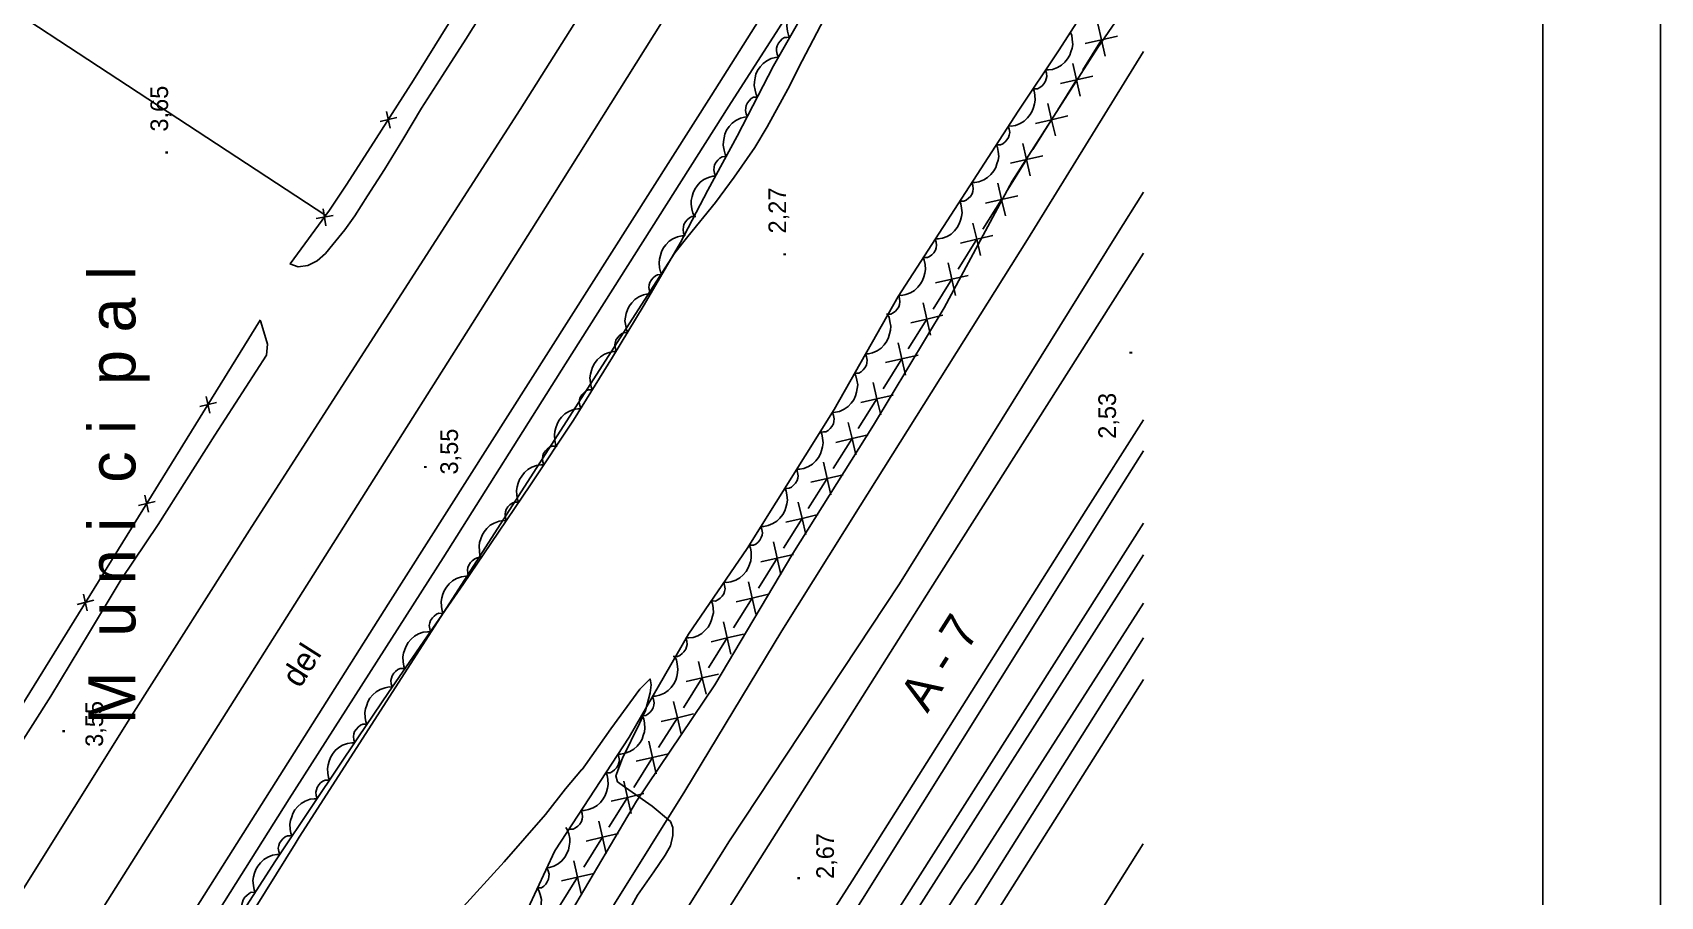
# Model space of a CAD drawing. Extents: x 731154 to 731744, y 4380181 to 4381208.
# Drawn here: x 731605.5 to 731744, y 4380281.8 to 4380355.3 of the extents above; entities that cross this region are included whole.
import ezdxf

# ---------------------------------------------------------------- set-up
doc = ezdxf.new("R2010")
doc.units = 0
doc.linetypes.add('DASHED', pattern=[0])
doc.linetypes.add('HIDDEN', pattern=[0])
doc.layers.get('0').update_dxf_attribs({"linetype": 'CONTINUOUS'})
for name, color, linetype in [('1', 7, 'CONTINUOUS'), ('14', 7, 'CONTINUOUS'), ('25', 7, 'CONTINUOUS'), ('33', 7, 'CONTINUOUS'), ('44', 7, 'CONTINUOUS'), ('48', 7, 'CONTINUOUS'), ('50', 7, 'CONTINUOUS'), ('53', 7, 'CONTINUOUS'), ('8', 7, 'CONTINUOUS'), ('9', 7, 'CONTINUOUS'), ('PATTERN_CLASS', 7, 'CONTINUOUS')]:
    doc.layers.add(name, color=color, linetype=linetype)

msp = doc.modelspace()

# ---------------------------------------------------------------- linework, layer by layer
at = {"layer": '1', "color": 0, "linetype": 'CONTINUOUS'}
for p, q in [((731635.9, 4380347.17), (731635.6, 4380348.6)), ((731635.05, 4380347.74), (731636.47, 4380348.07)), ((731630.43, 4380338.88), (731630.22, 4380340.32)), ((731629.62, 4380339.5), (731631.06, 4380339.74)), ((731619.71, 4380323.5), (731621.12, 4380323.84)), ((731620.56, 4380322.94), (731620.24, 4380324.36)), ((731614.49, 4380315.08), (731615.9, 4380315.43)), ((731615.35, 4380314.53), (731615.03, 4380315.95)), ((731609.27, 4380306.67), (731610.69, 4380307.02)), ((731610.13, 4380306.12), (731609.81, 4380307.54))]:
    msp.add_line(p, q, dxfattribs=at)
for points in [[(731700, 4380420.5), (731695.22, 4380412.87), (731689.32, 4380403.59), (731682.32, 4380392.76), (731675.27, 4380381.86), (731669.09, 4380372.17), (731662.97, 4380362.48), (731656.07, 4380351.48), (731649.12, 4380340.42), (731642.92, 4380330.6), (731636.97, 4380321.19), (731630.37, 4380310.77), (731621.95, 4380297.46), (731609.84, 4380278.3), (731588.11, 4380244.26)], [(731700, 4380408.1), (731690.4, 4380392.95), (731663.22, 4380349.93), (731635.73, 4380306.68), (731612.09, 4380269.31), (731593.58, 4380240.71)], [(731581.97, 4380247.31), (731591.61, 4380261.92), (731599.38, 4380274.05), (731613.9, 4380297.21), (731624.13, 4380313.3), (731632.62, 4380326.48), (731646.97, 4380348.76), (731665.53, 4380378.15), (731682.32, 4380404.92)], [(731595.1, 4380239.76), (731605.69, 4380256.05), (731616.8, 4380273.44), (731627.32, 4380290.13), (731640.41, 4380310.64), (731650.83, 4380327.14), (731664.72, 4380349.03), (731675.16, 4380365.31), (731690.92, 4380390.75), (731700, 4380405.09)], [(731630.42, 4380339.75), (731583.24, 4380370.68), (731537.55, 4380400.05)], [(731648.83, 4380369.12), (731649.3, 4380368.71), (731649.62, 4380367.96), (731649.63, 4380367.19), (731648.91, 4380365.64), (731647.3, 4380362.77), (731644.69, 4380358.52), (731642.35, 4380354.73), (731640.37, 4380351.65), (731638.57, 4380348.86), (731637, 4380346.21), (731635.42, 4380343.65), (731633.99, 4380341.42), (731632.89, 4380339.73), (731632.05, 4380338.53), (731631.04, 4380337.29), (731630.4, 4380336.52), (731629.71, 4380335.89), (731628.89, 4380335.48), (731628.09, 4380335.39), (731627.38, 4380335.63)], [(731627.39, 4380335.63), (731630.76, 4380340.21), (731632.23, 4380342.41), (731634.72, 4380346.29), (731637.88, 4380351.25), (731640.87, 4380356.03), (731643.92, 4380361.07), (731647.08, 4380366.44), (731648.67, 4380369.19)], [(731579.91, 4380298.6), (731597.66, 4380287), (731624.85, 4380330.84)], [(731624.77, 4380330.84), (731624.87, 4380330.78), (731625.15, 4380329.85), (731625.47, 4380328.81), (731625.38, 4380327.87), (731620.99, 4380321.07), (731616.16, 4380313.46), (731613.03, 4380308.79), (731610.32, 4380304.3), (731607.04, 4380298.86), (731603.78, 4380293.75), (731601.57, 4380290.32), (731600.81, 4380289.28), (731600.11, 4380288.3), (731599.49, 4380287.6), (731599.15, 4380287.26), (731598.69, 4380286.92), (731598.35, 4380286.83), (731597.99, 4380286.82), (731597.67, 4380287.02)], [(731628.14, 4380200), (731635.88, 4380212.66), (731638.81, 4380217.26), (731700, 4380313.59)], [(731700, 4380306.79), (731685.55, 4380284.19), (731685.07, 4380283.48), (731684.67, 4380282.9), (731663.96, 4380250.84), (731663.97, 4380250.83), (731637.95, 4380210.38), (731637.69, 4380209.94), (731636.26, 4380207.77), (731634.28, 4380204.63), (731632.49, 4380201.96), (731631.25, 4380200)]]:
    msp.add_lwpolyline(points, dxfattribs=at)
at = {"layer": '14', "color": 0, "linetype": 'CONTINUOUS'}
for points in [[(731700, 4380336.54), (731681.89, 4380308.01), (731659.56, 4380272.69), (731635.14, 4380234.42), (731625.18, 4380218.88)], [(731631.54, 4380214.9), (731644.79, 4380235.65), (731675.22, 4380283.17), (731695.1, 4380314.65), (731700, 4380322.36)], [(731641.41, 4380207.65), (731674.61, 4380260.08), (731700, 4380300.29)], [(731647.59, 4380202.92), (731680.93, 4380256.03), (731699.99, 4380286.32)]]:
    msp.add_lwpolyline(points, dxfattribs=at)
at = {"layer": '25', "color": 0, "linetype": 'HIDDEN'}
msp.add_lwpolyline([(731636.26, 4380210.21), (731653.9, 4380238.41), (731678.38, 4380276.98), (731700, 4380310.88)], dxfattribs=at)
at = {"layer": '33', "color": 0, "linetype": 'CONTINUOUS'}
for p, q in [((731696.44, 4380354.67), (731696.12, 4380356.05)), ((731696.44, 4380354.67), (731694.84, 4380352.13)), ((731696.44, 4380354.67), (731695.06, 4380354.36)), ((731696.44, 4380354.67), (731697.81, 4380354.99)), ((731696.44, 4380354.67), (731696.75, 4380353.29)), ((731694.31, 4380351.28), (731694, 4380352.66)), ((731694.31, 4380351.28), (731695.69, 4380351.6)), ((731694.31, 4380351.28), (731692.72, 4380348.74)), ((731694.31, 4380351.28), (731692.94, 4380350.97)), ((731694.31, 4380351.28), (731694.63, 4380349.9)), ((731692.19, 4380347.89), (731691.87, 4380349.27)), ((731692.19, 4380347.89), (731690.6, 4380345.35)), ((731692.19, 4380347.89), (731690.81, 4380347.58)), ((731692.19, 4380347.89), (731693.57, 4380348.21)), ((731692.19, 4380347.89), (731692.51, 4380346.51)), ((731690.07, 4380344.5), (731689.75, 4380345.88)), ((731690.07, 4380344.5), (731688.48, 4380341.96)), ((731690.07, 4380344.5), (731688.69, 4380344.19)), ((731690.07, 4380344.5), (731691.45, 4380344.82)), ((731690.07, 4380344.5), (731690.38, 4380343.12)), ((731687.94, 4380341.11), (731687.63, 4380342.49)), ((731687.94, 4380341.11), (731686.35, 4380338.57)), ((731687.94, 4380341.11), (731686.57, 4380340.8)), ((731687.94, 4380341.11), (731689.32, 4380341.43)), ((731687.94, 4380341.11), (731688.26, 4380339.73)), ((731685.82, 4380337.72), (731685.5, 4380339.1)), ((731685.82, 4380337.72), (731684.23, 4380335.18)), ((731685.82, 4380337.72), (731684.44, 4380337.4)), ((731685.82, 4380337.72), (731687.2, 4380338.04)), ((731685.82, 4380337.72), (731686.14, 4380336.34)), ((731683.7, 4380334.33), (731683.38, 4380335.71)), ((731683.7, 4380334.33), (731682.11, 4380331.79)), ((731683.7, 4380334.33), (731682.32, 4380334.01)), ((731683.7, 4380334.33), (731685.08, 4380334.65)), ((731683.7, 4380334.33), (731684.02, 4380332.95)), ((731681.58, 4380330.94), (731681.26, 4380332.32)), ((731681.58, 4380330.94), (731679.98, 4380328.4)), ((731681.58, 4380330.94), (731680.2, 4380330.62)), ((731681.58, 4380330.94), (731682.95, 4380331.26)), ((731681.58, 4380330.94), (731681.89, 4380329.56)), ((731679.45, 4380327.55), (731679.14, 4380328.93)), ((731679.45, 4380327.55), (731680.83, 4380327.87)), ((731679.45, 4380327.55), (731677.86, 4380325.01)), ((731679.45, 4380327.55), (731678.07, 4380327.23)), ((731679.45, 4380327.55), (731679.77, 4380326.17)), ((731677.33, 4380324.16), (731677.01, 4380325.54)), ((731677.33, 4380324.16), (731675.74, 4380321.62)), ((731677.33, 4380324.16), (731675.95, 4380323.84)), ((731677.33, 4380324.16), (731678.71, 4380324.48)), ((731677.33, 4380324.16), (731677.65, 4380322.78)), ((731675.21, 4380320.77), (731674.89, 4380322.15)), ((731675.21, 4380320.77), (731676.58, 4380321.09)), ((731675.21, 4380320.77), (731673.61, 4380318.23)), ((731675.21, 4380320.77), (731673.83, 4380320.45)), ((731675.21, 4380320.77), (731675.52, 4380319.39)), ((731673.08, 4380317.38), (731672.77, 4380318.76)), ((731673.08, 4380317.38), (731671.49, 4380314.84)), ((731673.08, 4380317.38), (731671.71, 4380317.06)), ((731673.08, 4380317.38), (731674.46, 4380317.7)), ((731673.08, 4380317.38), (731673.4, 4380316)), ((731670.96, 4380313.99), (731670.64, 4380315.37)), ((731670.96, 4380313.99), (731669.37, 4380311.45)), ((731670.96, 4380313.99), (731669.58, 4380313.67)), ((731670.96, 4380313.99), (731672.34, 4380314.31)), ((731670.96, 4380313.99), (731671.28, 4380312.61)), ((731668.84, 4380310.6), (731668.52, 4380311.98)), ((731668.84, 4380310.6), (731667.25, 4380308.06)), ((731668.84, 4380310.6), (731667.46, 4380310.28)), ((731668.84, 4380310.6), (731670.22, 4380310.92)), ((731668.84, 4380310.6), (731669.15, 4380309.22)), ((731666.71, 4380307.21), (731666.4, 4380308.59)), ((731666.71, 4380307.21), (731665.12, 4380304.67)), ((731666.71, 4380307.21), (731665.34, 4380306.89)), ((731666.71, 4380307.21), (731668.09, 4380307.53)), ((731666.71, 4380307.21), (731667.03, 4380305.83)), ((731664.59, 4380303.82), (731664.27, 4380305.2)), ((731664.59, 4380303.82), (731663, 4380301.28)), ((731664.59, 4380303.82), (731663.21, 4380303.5)), ((731664.59, 4380303.82), (731665.97, 4380304.14)), ((731664.59, 4380303.82), (731664.91, 4380302.44)), ((731662.47, 4380300.43), (731662.15, 4380301.81)), ((731662.47, 4380300.43), (731660.88, 4380297.89)), ((731662.47, 4380300.43), (731661.09, 4380300.11)), ((731662.47, 4380300.43), (731663.85, 4380300.75)), ((731662.47, 4380300.43), (731662.79, 4380299.05)), ((731660.35, 4380297.04), (731660.03, 4380298.42)), ((731660.35, 4380297.04), (731661.72, 4380297.36)), ((731660.35, 4380297.04), (731658.75, 4380294.5)), ((731660.35, 4380297.04), (731658.97, 4380296.72)), ((731660.35, 4380297.04), (731660.66, 4380295.66)), ((731658.22, 4380293.65), (731657.91, 4380295.03)), ((731658.22, 4380293.65), (731656.63, 4380291.11)), ((731658.22, 4380293.65), (731656.84, 4380293.33)), ((731658.22, 4380293.65), (731659.6, 4380293.97)), ((731658.22, 4380293.65), (731658.54, 4380292.27)), ((731656.1, 4380290.26), (731655.78, 4380291.64)), ((731656.1, 4380290.26), (731657.48, 4380290.58)), ((731656.1, 4380290.26), (731654.51, 4380287.72)), ((731656.1, 4380290.26), (731654.72, 4380289.94)), ((731656.1, 4380290.26), (731656.42, 4380288.88)), ((731653.98, 4380286.87), (731653.66, 4380288.25)), ((731653.98, 4380286.87), (731652.38, 4380284.33)), ((731653.98, 4380286.87), (731652.6, 4380286.55)), ((731653.98, 4380286.87), (731655.35, 4380287.19)), ((731653.98, 4380286.87), (731654.29, 4380285.49)), ((731651.85, 4380283.48), (731651.54, 4380284.86)), ((731651.85, 4380283.48), (731650.26, 4380280.94)), ((731651.85, 4380283.48), (731650.48, 4380283.16)), ((731651.85, 4380283.48), (731653.23, 4380283.8)), ((731651.85, 4380283.48), (731652.17, 4380282.1))]:
    msp.add_line(p, q, dxfattribs=at)
at = {"layer": '44', "color": 0, "linetype": 'CONTINUOUS'}
for points in [[(731596.39, 4380235.88), (731610.09, 4380257.08), (731610.42, 4380257.66), (731612.01, 4380260.65), (731613.68, 4380263.6), (731613.9, 4380263.94), (731627.83, 4380286.32), (731628.17, 4380286.87), (731660.12, 4380336.56), (731661.23, 4380337.96), (731663.58, 4380340.84), (731665.19, 4380343), (731666.95, 4380345.53), (731667.98, 4380347.29), (731669.76, 4380350.48), (731670.97, 4380352.9), (731676.89, 4380364.23)], [(731641.83, 4380280.64), (731645.6, 4380284.79), (731649.12, 4380288.81), (731650.84, 4380291), (731652.18, 4380292.61), (731652.24, 4380292.63), (731652.54, 4380293.04), (731654.68, 4380296.08), (731657.15, 4380299.46), (731658.03, 4380300.33), (731658.13, 4380299.84), (731658.03, 4380299.15), (731657.63, 4380297.66), (731657.12, 4380296.55), (731655.67, 4380293.61), (731655.12, 4380292.09), (731655.25, 4380291.59), (731655.65, 4380291.29), (731658.19, 4380289.51), (731659.77, 4380288.21), (731659.95, 4380287.71), (731659.96, 4380287.01), (731659.75, 4380286.15), (731659.32, 4380285.36), (731658.35, 4380283.94), (731656.96, 4380281.94), (731643.02, 4380256.69)]]:
    msp.add_lwpolyline(points, dxfattribs=at)
at = {"layer": '53', "color": 0, "linetype": 'CONTINUOUS'}
for points in [[(731669.91, 4380354.86), (731669.79, 4380355.07), (731669.71, 4380355.42), (731669.65, 4380355.84), (731669.68, 4380356.16), (731669.75, 4380356.47), (731669.83, 4380356.78), (731669.99, 4380357.09), (731670.21, 4380357.39), (731670.47, 4380357.68), (731670.79, 4380357.9), (731671.19, 4380358.08), (731671.55, 4380358.16), (731671.8, 4380358.17), (731671.71, 4380358.43), (731671.65, 4380358.71), (731671.68, 4380358.93), (731671.72, 4380359.13), (731671.85, 4380359.36), (731672, 4380359.53), (731672.19, 4380359.7), (731672.37, 4380359.81), (731672.58, 4380359.82), (731672.73, 4380359.83)], [(731667.18, 4380349.84), (731667.06, 4380350.03), (731666.96, 4380350.39), (731666.88, 4380350.8), (731666.9, 4380351.12), (731666.96, 4380351.44), (731667.03, 4380351.75), (731667.18, 4380352.07), (731667.38, 4380352.38), (731667.64, 4380352.67), (731667.95, 4380352.91), (731668.34, 4380353.1), (731668.7, 4380353.19), (731668.94, 4380353.21), (731668.84, 4380353.47), (731668.77, 4380353.75), (731668.79, 4380353.97), (731668.83, 4380354.17), (731668.95, 4380354.4), (731669.09, 4380354.58), (731669.27, 4380354.76), (731669.45, 4380354.87), (731669.66, 4380354.89), (731669.81, 4380354.91)], [(731693.8, 4380355.29), (731693.9, 4380355.08), (731693.95, 4380354.71), (731693.99, 4380354.29), (731693.93, 4380353.98), (731693.84, 4380353.67), (731693.73, 4380353.37), (731693.55, 4380353.07), (731693.31, 4380352.78), (731693.03, 4380352.52), (731692.69, 4380352.32), (731692.28, 4380352.17), (731691.92, 4380352.12), (731691.67, 4380352.13), (731691.75, 4380351.86), (731691.78, 4380351.57), (731691.74, 4380351.36), (731691.68, 4380351.16), (731691.53, 4380350.94), (731691.38, 4380350.78), (731691.18, 4380350.63), (731690.98, 4380350.53), (731690.78, 4380350.53), (731690.62, 4380350.53)], [(731690.59, 4380350.55), (731690.7, 4380350.34), (731690.76, 4380349.98), (731690.8, 4380349.56), (731690.75, 4380349.24), (731690.66, 4380348.93), (731690.55, 4380348.63), (731690.38, 4380348.33), (731690.15, 4380348.04), (731689.86, 4380347.77), (731689.53, 4380347.57), (731689.12, 4380347.41), (731688.76, 4380347.35), (731688.51, 4380347.36), (731688.59, 4380347.09), (731688.63, 4380346.8), (731688.59, 4380346.59), (731688.53, 4380346.39), (731688.39, 4380346.17), (731688.24, 4380346.01), (731688.04, 4380345.85), (731687.84, 4380345.75), (731687.64, 4380345.75), (731687.48, 4380345.75)], [(731664.55, 4380344.76), (731664.42, 4380344.96), (731664.33, 4380345.31), (731664.25, 4380345.72), (731664.27, 4380346.04), (731664.33, 4380346.36), (731664.4, 4380346.67), (731664.54, 4380346.99), (731664.75, 4380347.3), (731665, 4380347.59), (731665.32, 4380347.83), (731665.71, 4380348.02), (731666.06, 4380348.12), (731666.31, 4380348.13), (731666.21, 4380348.39), (731666.14, 4380348.67), (731666.16, 4380348.89), (731666.2, 4380349.09), (731666.32, 4380349.32), (731666.45, 4380349.5), (731666.64, 4380349.68), (731666.82, 4380349.8), (731667.02, 4380349.82), (731667.18, 4380349.84)], [(731661.79, 4380339.75), (731661.67, 4380339.95), (731661.58, 4380340.3), (731661.51, 4380340.72), (731661.53, 4380341.03), (731661.6, 4380341.35), (731661.68, 4380341.66), (731661.83, 4380341.98), (731662.04, 4380342.28), (731662.3, 4380342.58), (731662.61, 4380342.8), (731663.01, 4380342.99), (731663.37, 4380343.08), (731663.61, 4380343.09), (731663.51, 4380343.35), (731663.45, 4380343.63), (731663.48, 4380343.85), (731663.52, 4380344.05), (731663.64, 4380344.28), (731663.78, 4380344.45), (731663.97, 4380344.63), (731664.16, 4380344.74), (731664.36, 4380344.76), (731664.51, 4380344.77)], [(731687.48, 4380345.75), (731687.58, 4380345.54), (731687.65, 4380345.18), (731687.69, 4380344.76), (731687.64, 4380344.44), (731687.54, 4380344.14), (731687.44, 4380343.83), (731687.27, 4380343.53), (731687.03, 4380343.24), (731686.75, 4380342.97), (731686.42, 4380342.77), (731686.01, 4380342.62), (731685.65, 4380342.55), (731685.4, 4380342.56), (731685.48, 4380342.29), (731685.52, 4380342), (731685.48, 4380341.79), (731685.42, 4380341.59), (731685.28, 4380341.37), (731685.12, 4380341.21), (731684.93, 4380341.05), (731684.73, 4380340.95), (731684.53, 4380340.95), (731684.37, 4380340.95)], [(731684.37, 4380340.95), (731684.47, 4380340.74), (731684.53, 4380340.38), (731684.57, 4380339.96), (731684.52, 4380339.65), (731684.43, 4380339.34), (731684.33, 4380339.03), (731684.16, 4380338.73), (731683.92, 4380338.44), (731683.64, 4380338.17), (731683.31, 4380337.97), (731682.9, 4380337.82), (731682.54, 4380337.75), (731682.29, 4380337.76), (731682.37, 4380337.49), (731682.41, 4380337.21), (731682.36, 4380336.99), (731682.31, 4380336.79), (731682.16, 4380336.58), (731682.01, 4380336.41), (731681.81, 4380336.25), (731681.62, 4380336.16), (731681.42, 4380336.16), (731681.26, 4380336.15)], [(731659.03, 4380334.74), (731658.92, 4380334.94), (731658.84, 4380335.3), (731658.79, 4380335.72), (731658.82, 4380336.03), (731658.9, 4380336.34), (731658.99, 4380336.65), (731659.15, 4380336.96), (731659.37, 4380337.26), (731659.64, 4380337.55), (731659.96, 4380337.76), (731660.36, 4380337.93), (731660.72, 4380338.01), (731660.97, 4380338.02), (731660.88, 4380338.28), (731660.83, 4380338.56), (731660.86, 4380338.78), (731660.91, 4380338.98), (731661.04, 4380339.2), (731661.19, 4380339.37), (731661.38, 4380339.54), (731661.57, 4380339.65), (731661.77, 4380339.66), (731661.93, 4380339.67)], [(731681.26, 4380336.15), (731681.36, 4380335.94), (731681.42, 4380335.58), (731681.46, 4380335.16), (731681.41, 4380334.85), (731681.32, 4380334.54), (731681.22, 4380334.23), (731681.04, 4380333.93), (731680.81, 4380333.64), (731680.53, 4380333.37), (731680.19, 4380333.17), (731679.79, 4380333.02), (731679.42, 4380332.95), (731679.18, 4380332.96), (731679.25, 4380332.69), (731679.29, 4380332.41), (731679.25, 4380332.19), (731679.19, 4380331.99), (731679.05, 4380331.78), (731678.9, 4380331.61), (731678.7, 4380331.46), (731678.51, 4380331.36), (731678.3, 4380331.36), (731678.15, 4380331.35)], [(731656.14, 4380329.8), (731656.03, 4380330.01), (731655.95, 4380330.37), (731655.89, 4380330.78), (731655.92, 4380331.1), (731656, 4380331.41), (731656.09, 4380331.72), (731656.25, 4380332.03), (731656.47, 4380332.33), (731656.74, 4380332.61), (731657.07, 4380332.83), (731657.47, 4380333), (731657.83, 4380333.08), (731658.07, 4380333.08), (731657.98, 4380333.34), (731657.93, 4380333.63), (731657.96, 4380333.84), (731658.01, 4380334.05), (731658.15, 4380334.27), (731658.29, 4380334.44), (731658.48, 4380334.61), (731658.67, 4380334.71), (731658.88, 4380334.72), (731659.03, 4380334.74)], [(731678.24, 4380331.29), (731678.36, 4380331.09), (731678.44, 4380330.73), (731678.5, 4380330.32), (731678.48, 4380330), (731678.4, 4380329.69), (731678.32, 4380329.38), (731678.16, 4380329.06), (731677.95, 4380328.76), (731677.68, 4380328.47), (731677.36, 4380328.25), (731676.96, 4380328.08), (731676.61, 4380327.99), (731676.36, 4380327.98), (731676.45, 4380327.72), (731676.51, 4380327.44), (731676.48, 4380327.22), (731676.44, 4380327.02), (731676.31, 4380326.79), (731676.17, 4380326.62), (731675.98, 4380326.45), (731675.79, 4380326.34), (731675.59, 4380326.33), (731675.43, 4380326.31)], [(731653.13, 4380324.94), (731653.02, 4380325.15), (731652.95, 4380325.51), (731652.9, 4380325.93), (731652.95, 4380326.24), (731653.03, 4380326.55), (731653.13, 4380326.86), (731653.3, 4380327.16), (731653.53, 4380327.46), (731653.81, 4380327.73), (731654.14, 4380327.94), (731654.54, 4380328.1), (731654.9, 4380328.17), (731655.15, 4380328.17), (731655.07, 4380328.43), (731655.02, 4380328.72), (731655.06, 4380328.93), (731655.11, 4380329.13), (731655.25, 4380329.35), (731655.4, 4380329.52), (731655.6, 4380329.68), (731655.79, 4380329.78), (731655.99, 4380329.79), (731656.15, 4380329.79)], [(731675.43, 4380326.31), (731675.54, 4380326.11), (731675.63, 4380325.75), (731675.69, 4380325.34), (731675.66, 4380325.02), (731675.59, 4380324.71), (731675.51, 4380324.4), (731675.35, 4380324.08), (731675.14, 4380323.78), (731674.87, 4380323.49), (731674.55, 4380323.27), (731674.15, 4380323.09), (731673.79, 4380323.01), (731673.55, 4380323), (731673.64, 4380322.74), (731673.7, 4380322.45), (731673.67, 4380322.24), (731673.62, 4380322.04), (731673.5, 4380321.81), (731673.35, 4380321.64), (731673.17, 4380321.47), (731672.98, 4380321.36), (731672.77, 4380321.35), (731672.62, 4380321.33)], [(731650.1, 4380320.08), (731649.99, 4380320.29), (731649.93, 4380320.65), (731649.88, 4380321.07), (731649.92, 4380321.39), (731650.01, 4380321.7), (731650.11, 4380322), (731650.27, 4380322.31), (731650.5, 4380322.6), (731650.78, 4380322.88), (731651.11, 4380323.08), (731651.52, 4380323.24), (731651.88, 4380323.31), (731652.12, 4380323.31), (731652.04, 4380323.58), (731652, 4380323.86), (731652.03, 4380324.08), (731652.09, 4380324.28), (731652.23, 4380324.5), (731652.38, 4380324.66), (731652.57, 4380324.83), (731652.77, 4380324.93), (731652.97, 4380324.93), (731653.13, 4380324.94)], [(731672.53, 4380321.38), (731672.64, 4380321.18), (731672.7, 4380320.81), (731672.75, 4380320.4), (731672.71, 4380320.08), (731672.62, 4380319.77), (731672.52, 4380319.47), (731672.35, 4380319.16), (731672.12, 4380318.87), (731671.84, 4380318.59), (731671.51, 4380318.39), (731671.11, 4380318.23), (731670.75, 4380318.16), (731670.5, 4380318.16), (731670.58, 4380317.9), (731670.63, 4380317.61), (731670.59, 4380317.4), (731670.53, 4380317.2), (731670.39, 4380316.97), (731670.24, 4380316.81), (731670.05, 4380316.65), (731669.85, 4380316.55), (731669.65, 4380316.54), (731669.49, 4380316.54)], [(731646.85, 4380315.37), (731646.75, 4380315.58), (731646.7, 4380315.95), (731646.66, 4380316.37), (731646.72, 4380316.68), (731646.81, 4380316.99), (731646.92, 4380317.29), (731647.1, 4380317.59), (731647.34, 4380317.88), (731647.62, 4380318.14), (731647.96, 4380318.34), (731648.37, 4380318.49), (731648.73, 4380318.54), (731648.98, 4380318.54), (731648.9, 4380318.8), (731648.87, 4380319.09), (731648.91, 4380319.3), (731648.97, 4380319.5), (731649.12, 4380319.72), (731649.27, 4380319.88), (731649.47, 4380320.03), (731649.67, 4380320.13), (731649.87, 4380320.13), (731650.03, 4380320.13)], [(731643.65, 4380310.63), (731643.55, 4380310.84), (731643.5, 4380311.21), (731643.47, 4380311.63), (731643.52, 4380311.94), (731643.62, 4380312.25), (731643.73, 4380312.55), (731643.9, 4380312.85), (731644.14, 4380313.13), (731644.43, 4380313.4), (731644.77, 4380313.59), (731645.18, 4380313.74), (731645.54, 4380313.8), (731645.79, 4380313.79), (731645.72, 4380314.05), (731645.68, 4380314.34), (731645.73, 4380314.55), (731645.79, 4380314.75), (731645.93, 4380314.97), (731646.09, 4380315.13), (731646.29, 4380315.28), (731646.49, 4380315.38), (731646.69, 4380315.37), (731646.85, 4380315.38)], [(731669.49, 4380316.54), (731669.6, 4380316.33), (731669.67, 4380315.97), (731669.71, 4380315.55), (731669.67, 4380315.23), (731669.58, 4380314.92), (731669.48, 4380314.62), (731669.31, 4380314.31), (731669.08, 4380314.02), (731668.81, 4380313.74), (731668.48, 4380313.54), (731668.07, 4380313.38), (731667.71, 4380313.31), (731667.46, 4380313.31), (731667.54, 4380313.05), (731667.59, 4380312.76), (731667.55, 4380312.55), (731667.49, 4380312.35), (731667.36, 4380312.13), (731667.21, 4380311.96), (731667.01, 4380311.8), (731666.82, 4380311.7), (731666.61, 4380311.7), (731666.46, 4380311.69)], [(731666.47, 4380311.68), (731666.56, 4380311.47), (731666.62, 4380311.11), (731666.64, 4380310.69), (731666.59, 4380310.37), (731666.49, 4380310.07), (731666.38, 4380309.77), (731666.2, 4380309.47), (731665.95, 4380309.18), (731665.66, 4380308.92), (731665.33, 4380308.73), (731664.91, 4380308.59), (731664.55, 4380308.53), (731664.3, 4380308.55), (731664.37, 4380308.28), (731664.41, 4380307.99), (731664.36, 4380307.78), (731664.3, 4380307.58), (731664.15, 4380307.37), (731663.99, 4380307.21), (731663.79, 4380307.05), (731663.59, 4380306.96), (731663.39, 4380306.97), (731663.23, 4380306.96)], [(731640.42, 4380305.92), (731640.32, 4380306.13), (731640.27, 4380306.49), (731640.24, 4380306.91), (731640.3, 4380307.23), (731640.4, 4380307.53), (731640.51, 4380307.83), (731640.69, 4380308.13), (731640.93, 4380308.41), (731641.22, 4380308.68), (731641.56, 4380308.87), (731641.97, 4380309.01), (731642.34, 4380309.06), (731642.59, 4380309.05), (731642.51, 4380309.32), (731642.48, 4380309.61), (731642.53, 4380309.82), (731642.59, 4380310.01), (731642.74, 4380310.23), (731642.9, 4380310.39), (731643.1, 4380310.54), (731643.3, 4380310.63), (731643.5, 4380310.63), (731643.66, 4380310.63)], [(731637.16, 4380301.21), (731637.07, 4380301.42), (731637.01, 4380301.79), (731636.99, 4380302.21), (731637.05, 4380302.52), (731637.15, 4380302.83), (731637.26, 4380303.13), (731637.44, 4380303.43), (731637.69, 4380303.71), (731637.98, 4380303.97), (731638.32, 4380304.16), (731638.73, 4380304.3), (731639.09, 4380304.35), (731639.34, 4380304.34), (731639.27, 4380304.6), (731639.24, 4380304.89), (731639.29, 4380305.1), (731639.35, 4380305.3), (731639.5, 4380305.52), (731639.66, 4380305.67), (731639.86, 4380305.83), (731640.06, 4380305.92), (731640.26, 4380305.91), (731640.42, 4380305.91)], [(731663.23, 4380306.96), (731663.33, 4380306.75), (731663.38, 4380306.39), (731663.41, 4380305.97), (731663.35, 4380305.66), (731663.25, 4380305.35), (731663.14, 4380305.05), (731662.96, 4380304.75), (731662.72, 4380304.47), (731662.43, 4380304.2), (731662.09, 4380304.01), (731661.68, 4380303.87), (731661.31, 4380303.82), (731661.07, 4380303.83), (731661.14, 4380303.56), (731661.17, 4380303.27), (731661.12, 4380303.06), (731661.06, 4380302.86), (731660.91, 4380302.65), (731660.76, 4380302.49), (731660.55, 4380302.34), (731660.36, 4380302.24), (731660.15, 4380302.25), (731660, 4380302.25)], [(731660.15, 4380302.15), (731660.26, 4380301.95), (731660.34, 4380301.59), (731660.4, 4380301.17), (731660.37, 4380300.86), (731660.29, 4380300.54), (731660.21, 4380300.24), (731660.05, 4380299.92), (731659.83, 4380299.62), (731659.56, 4380299.34), (731659.24, 4380299.12), (731658.84, 4380298.95), (731658.48, 4380298.86), (731658.23, 4380298.86), (731658.33, 4380298.6), (731658.38, 4380298.31), (731658.35, 4380298.1), (731658.3, 4380297.89), (731658.17, 4380297.67), (731658.03, 4380297.5), (731657.84, 4380297.33), (731657.65, 4380297.22), (731657.45, 4380297.21), (731657.29, 4380297.2)], [(731633.94, 4380296.48), (731633.84, 4380296.7), (731633.79, 4380297.06), (731633.75, 4380297.48), (731633.81, 4380297.79), (731633.91, 4380298.1), (731634.01, 4380298.4), (731634.19, 4380298.7), (731634.43, 4380298.99), (731634.72, 4380299.25), (731635.05, 4380299.45), (731635.47, 4380299.59), (731635.83, 4380299.65), (731636.08, 4380299.64), (731636, 4380299.91), (731635.97, 4380300.2), (731636.01, 4380300.41), (731636.07, 4380300.61), (731636.22, 4380300.82), (731636.37, 4380300.98), (731636.57, 4380301.14), (731636.77, 4380301.23), (731636.97, 4380301.23), (731637.13, 4380301.23)], [(731630.75, 4380291.74), (731630.65, 4380291.95), (731630.6, 4380292.31), (731630.57, 4380292.73), (731630.62, 4380293.04), (731630.72, 4380293.35), (731630.82, 4380293.65), (731631, 4380293.95), (731631.24, 4380294.24), (731631.53, 4380294.5), (731631.86, 4380294.7), (731632.28, 4380294.85), (731632.64, 4380294.9), (731632.89, 4380294.89), (731632.81, 4380295.16), (731632.78, 4380295.45), (731632.82, 4380295.66), (731632.88, 4380295.86), (731633.03, 4380296.07), (731633.18, 4380296.24), (731633.38, 4380296.39), (731633.58, 4380296.49), (731633.78, 4380296.48), (731633.94, 4380296.49)], [(731657.39, 4380297.14), (731657.49, 4380296.93), (731657.55, 4380296.56), (731657.59, 4380296.15), (731657.54, 4380295.83), (731657.44, 4380295.52), (731657.34, 4380295.22), (731657.17, 4380294.92), (731656.93, 4380294.63), (731656.65, 4380294.36), (731656.31, 4380294.16), (731655.9, 4380294.01), (731655.54, 4380293.95), (731655.3, 4380293.95), (731655.37, 4380293.69), (731655.41, 4380293.4), (731655.37, 4380293.19), (731655.31, 4380292.99), (731655.17, 4380292.77), (731655.01, 4380292.61), (731654.82, 4380292.45), (731654.62, 4380292.35), (731654.42, 4380292.35), (731654.26, 4380292.35)], [(731654.26, 4380292.35), (731654.36, 4380292.14), (731654.42, 4380291.78), (731654.46, 4380291.36), (731654.41, 4380291.04), (731654.32, 4380290.73), (731654.21, 4380290.43), (731654.04, 4380290.13), (731653.8, 4380289.84), (731653.52, 4380289.57), (731653.18, 4380289.37), (731652.78, 4380289.22), (731652.41, 4380289.16), (731652.17, 4380289.16), (731652.24, 4380288.9), (731652.28, 4380288.61), (731652.24, 4380288.4), (731652.18, 4380288.2), (731652.04, 4380287.98), (731651.88, 4380287.82), (731651.69, 4380287.66), (731651.49, 4380287.56), (731651.29, 4380287.56), (731651.13, 4380287.56)], [(731627.57, 4380286.98), (731627.47, 4380287.2), (731627.41, 4380287.56), (731627.38, 4380287.98), (731627.43, 4380288.29), (731627.53, 4380288.6), (731627.64, 4380288.9), (731627.81, 4380289.2), (731628.05, 4380289.49), (731628.34, 4380289.75), (731628.68, 4380289.95), (731629.09, 4380290.1), (731629.45, 4380290.15), (731629.7, 4380290.15), (731629.62, 4380290.41), (731629.59, 4380290.7), (731629.63, 4380290.91), (731629.69, 4380291.11), (731629.84, 4380291.33), (731629.99, 4380291.49), (731630.19, 4380291.64), (731630.39, 4380291.74), (731630.59, 4380291.74), (731630.75, 4380291.74)], [(731650.85, 4380287.71), (731650.98, 4380287.52), (731651.1, 4380287.17), (731651.19, 4380286.76), (731651.19, 4380286.44), (731651.14, 4380286.12), (731651.08, 4380285.81), (731650.95, 4380285.48), (731650.76, 4380285.17), (731650.52, 4380284.86), (731650.21, 4380284.61), (731649.83, 4380284.41), (731649.48, 4380284.29), (731649.24, 4380284.26), (731649.35, 4380284.01), (731649.43, 4380283.73), (731649.42, 4380283.52), (731649.39, 4380283.31), (731649.28, 4380283.08), (731649.15, 4380282.89), (731648.98, 4380282.71), (731648.8, 4380282.58), (731648.59, 4380282.56), (731648.44, 4380282.53)], [(731624.43, 4380282.2), (731624.33, 4380282.41), (731624.27, 4380282.77), (731624.23, 4380283.19), (731624.27, 4380283.51), (731624.37, 4380283.81), (731624.47, 4380284.12), (731624.64, 4380284.42), (731624.87, 4380284.71), (731625.16, 4380284.98), (731625.49, 4380285.19), (731625.9, 4380285.34), (731626.26, 4380285.4), (731626.51, 4380285.4), (731626.43, 4380285.66), (731626.39, 4380285.95), (731626.43, 4380286.16), (731626.49, 4380286.36), (731626.63, 4380286.58), (731626.78, 4380286.74), (731626.98, 4380286.9), (731627.17, 4380287), (731627.37, 4380287), (731627.53, 4380287.01)], [(731621.3, 4380277.42), (731621.2, 4380277.63), (731621.14, 4380277.99), (731621.1, 4380278.41), (731621.16, 4380278.72), (731621.25, 4380279.03), (731621.36, 4380279.33), (731621.53, 4380279.64), (731621.77, 4380279.92), (731622.05, 4380280.19), (731622.39, 4380280.39), (731622.8, 4380280.54), (731623.16, 4380280.6), (731623.41, 4380280.59), (731623.33, 4380280.85), (731623.3, 4380281.14), (731623.34, 4380281.35), (731623.4, 4380281.55), (731623.54, 4380281.77), (731623.7, 4380281.93), (731623.9, 4380282.09), (731624.09, 4380282.19), (731624.3, 4380282.18), (731624.45, 4380282.19)], [(731648.44, 4380282.53), (731648.57, 4380282.34), (731648.68, 4380281.99), (731648.78, 4380281.58), (731648.77, 4380281.26), (731648.72, 4380280.94), (731648.67, 4380280.62), (731648.54, 4380280.3), (731648.34, 4380279.98), (731648.1, 4380279.67), (731647.8, 4380279.43), (731647.42, 4380279.22), (731647.07, 4380279.11), (731646.82, 4380279.08), (731646.94, 4380278.83), (731647.02, 4380278.55), (731647, 4380278.33), (731646.97, 4380278.13), (731646.86, 4380277.89), (731646.73, 4380277.71), (731646.56, 4380277.52), (731646.38, 4380277.4), (731646.18, 4380277.37), (731646.02, 4380277.34)]]:
    msp.add_lwpolyline(points, dxfattribs=at)
at = {"layer": '8', "color": 0, "linetype": 'DASHED'}
msp.add_lwpolyline([(731615.15, 4380226.61), (731630.35, 4380248.91), (731640.36, 4380263.55), (731649.49, 4380277.46), (731656.86, 4380289.94), (731663.53, 4380299.84), (731670.17, 4380311.01), (731677.05, 4380321.92), (731683.04, 4380331.89), (731688.84, 4380342.67), (731696.13, 4380354.03), (731700, 4380359.7)], dxfattribs=at)
at = {"layer": '8', "color": 0, "linetype": 'CONTINUOUS'}
msp.add_lwpolyline([(731700, 4380353.7), (731690.14, 4380337.69), (731675.9, 4380315.05), (731669.23, 4380304.42), (731660.98, 4380290.79), (731646.09, 4380266.96), (731635.77, 4380251.33), (731625.99, 4380236.39), (731618.08, 4380224.19)], dxfattribs=at)
at = {"layer": '9', "color": 0, "linetype": 'HIDDEN'}
for points in [[(731621.64, 4380217.9), (731631.53, 4380233.94), (731647.68, 4380259.34), (731664.79, 4380286.57), (731679.25, 4380308.41), (731697.67, 4380338), (731700, 4380341.73)], [(731700, 4380319.72), (731697.96, 4380316.5), (731671.1, 4380273.65), (731649.09, 4380238.5), (731631.6, 4380210.92)], [(731700, 4380303.82), (731672.41, 4380260.07), (731639.47, 4380207.79)]]:
    msp.add_lwpolyline(points, dxfattribs=at)
at = {"layer": 'PATTERN_CLASS', "color": 0, "linetype": 'CONTINUOUS'}
for points in [[(731648.67, 4380369.19), (731647.08, 4380366.44), (731643.92, 4380361.07), (731640.87, 4380356.03), (731637.88, 4380351.25), (731634.72, 4380346.29), (731632.23, 4380342.41), (731630.76, 4380340.21), (731627.39, 4380335.63)], [(731700, 4380364.9), (731696.6, 4380359.73), (731692.83, 4380353.84), (731689.35, 4380348.63), (731679.13, 4380332.87), (731673.7, 4380323.25), (731666.3, 4380311.44), (731661.3, 4380304.15), (731656.24, 4380295.38), (731649.92, 4380285.71), (731643.03, 4380270.91), (731634.6, 4380258.23), (731625.8, 4380244.87), (731621.84, 4380236.52), (731614.48, 4380226.27), (731607.79, 4380216.8), (731601.68, 4380208.19), (731596.63, 4380201), (731595.93, 4380200)], [(731601.32, 4380245.01), (731605.98, 4380252.71), (731608.9, 4380258.07), (731612.46, 4380263.9), (731615.99, 4380269.37), (731619.38, 4380274.51), (731623.18, 4380280.26), (731626.16, 4380284.88), (731629.52, 4380289.9), (731633.22, 4380295.41), (731635.76, 4380299.19), (731639.04, 4380303.92), (731642.14, 4380308.42), (731644.48, 4380311.86), (731647.84, 4380316.85), (731651.5, 4380322.33), (731654.84, 4380327.69), (731657.51, 4380332.14), (731660.62, 4380337.44), (731662.95, 4380341.89), (731665.44, 4380346.48), (731668.54, 4380352.46), (731671.6, 4380357.84)], [(731624.85, 4380330.84), (731597.66, 4380287), (731579.91, 4380298.6)]]:
    msp.add_lwpolyline(points, dxfattribs=at)

# ---------------------------------------------------------------- texts
at = {"layer": '48', "color": 0, "linetype": 'CONTINUOUS'}
for s, p in [(' 3,65', (731617.01, 4380346.32)), ('.', (731617.01, 4380344.82)), (' 2,27', (731669.6, 4380337.66)), ('.', (731669.6, 4380336.16)), ('.', (731699.05, 4380327.8)), (' 2,53', (731697.67, 4380320.2)), (' 3,55', (731641.68, 4380317.16)), ('.', (731639.02, 4380318.08)), (' 3,55', (731611.48, 4380294)), ('.', (731608.24, 4380295.61)), (' 2,67', (731673.67, 4380282.77)), ('.', (731670.79, 4380283.12))]:
    msp.add_text(s, height=1.5, rotation=90, dxfattribs=at).set_placement(p)
at = {"layer": '50', "color": 0, "linetype": 'CONTINUOUS'}
for s, height, rotation, p in [('T e r m i  n o                            M  u n i  c i  p a l                                                      d e                           A l  b u i  x e c h            ', 4, 90, (731614.23, 4380224.87)), ('A - 7', 3, 57.4472, (731681.62, 4380297.36)), ('del', 2, 57.5968, (731628.23, 4380299.48))]:
    msp.add_text(s, height=height, rotation=rotation, dxfattribs=at).set_placement(p)

# ---------------------------------------------------------------- meshes
at = {"color": 0, "linetype": 'CONTINUOUS'}
mesh = msp.add_polyface(dxfattribs=at)
corners = [(731154.5, 4380181), (731154.5, 4380181), (731154.5, 4380371.96), (731462.5, 4380181), (731154.5, 4380546.49), (731744, 4380181), (731154.5, 4381207.5), (731744, 4380842.01), (731744, 4381207.5)]
mesh.append_faces([[corners[k] for k in face] for face in [(0, 1, 3, 2), (2, 3, 5, 4), (4, 5, 7, 6), (6, 7, 8, 8)]], dxfattribs={"vtx0": -1, "vtx2": -1, "color": 0})
mesh = msp.add_polyface(dxfattribs=at)
corners = [(731164.5, 4380191), (731164.5, 4380191), (731164.5, 4380375.76), (731462.5, 4380191), (731164.5, 4380544.09), (731734, 4380191), (731164.5, 4381011), (731734, 4380657.91), (731462.5, 4381011), (731734, 4380842.67), (731734, 4381011)]
mesh.append_faces([[corners[k] for k in face] for face in [(0, 1, 3, 2), (2, 3, 5, 4), (4, 5, 7, 6), (6, 7, 9, 8), (8, 9, 10, 10)]], dxfattribs={"vtx0": -1, "vtx2": -1, "color": 0})

doc.saveas('drawing.dxf')
